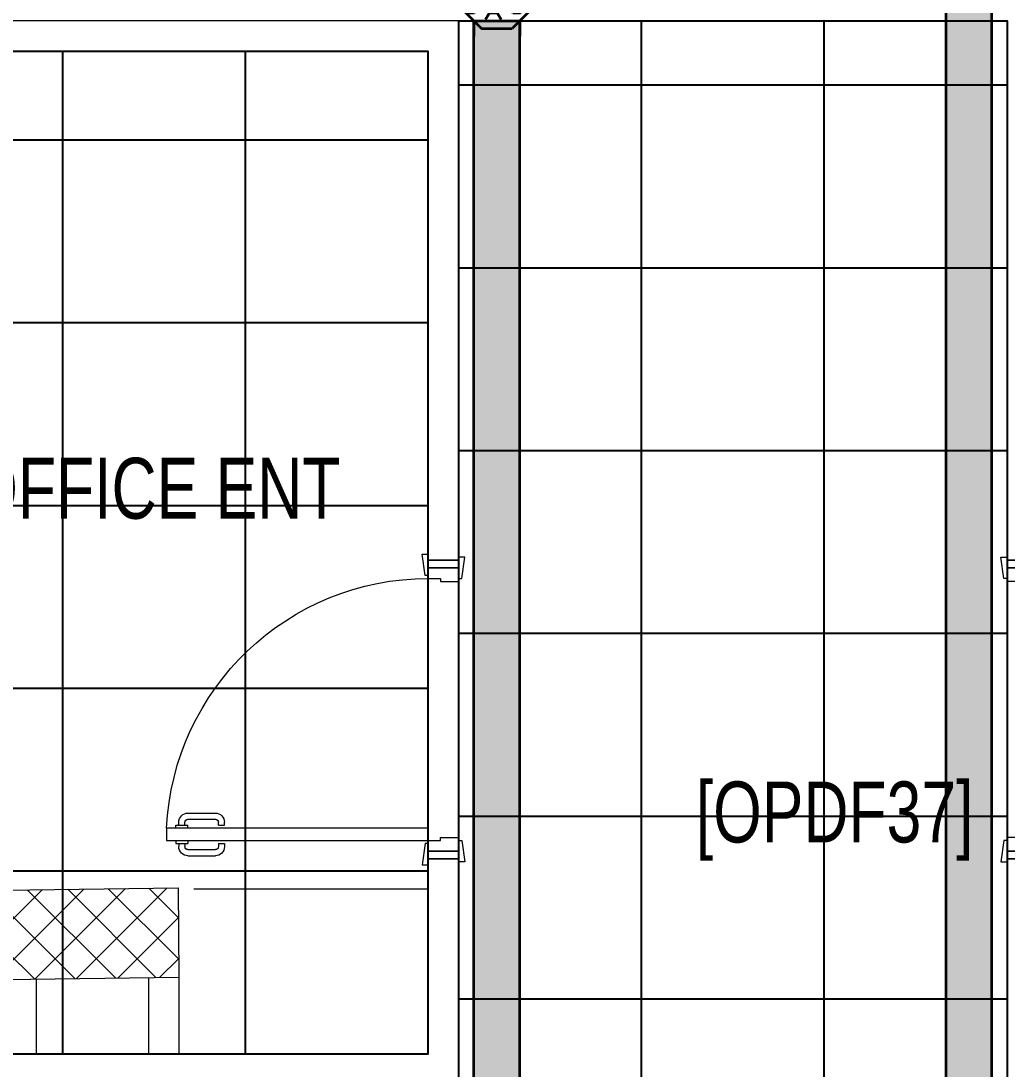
# Model space of a CAD drawing. Extents: x -509638 to 57327, y -29287 to 19916.
# Drawn here: x 41439 to 44676, y -6150 to -2710 of the extents above; entities that cross this region are included whole.
import ezdxf

# ---------------------------------------------------------------- set-up
doc = ezdxf.new("R2010")
doc.units = 0
doc.header["$LTSCALE"] = 0.25
doc.linetypes.add('DASHDOT', pattern=[25.4, 12.7, -6.35, 0, -6.35])
for name, color, linetype, lineweight in [('01-First Floor$0$72_EGR_BASE_TEXT', 252, 'Continuous', 5), ('01-First Floor$0$C-HYDR-CTCH', 251, 'Continuous', 5), ('01-First Floor$0$Hatch', 252, 'Continuous', 5), ('01-First Floor$0$Walls', 251, 'Continuous', 5), ('01-First Floor$0$Wooden Joinery', 251, 'Continuous', 5), ('E-CABL-TRAY', 10, 'Continuous', 35), ('E-LITE-CLNG-CNDT', 6, 'DASHDOT', 35), ('T-CABL-TRAY', 60, 'Continuous', 35)]:
    doc.layers.add(name, color=color, linetype=linetype, lineweight=lineweight)
doc.layers.add('01-First Floor$0$FALSE CEILING', color=251, linetype='Continuous')
doc.styles.add('01-First Floor$0$X3G_ENTITY_9EC9', font='swisscl.ttf', dxfattribs={"height": 0.2})
doc.styles.add('01-First Floor$0$X3G_ENTITY_9F38', font='swisscl.ttf', dxfattribs={"height": 0.2})

# ---------------------------------------------------------------- blocks, each defined once
blk = doc.blocks.new('01-First Floor$0$A$C72370EFE')
at = {"layer": '01-First Floor$0$Wooden Joinery'}
for p, q in [((-0.01, -0.03), (-0.01, -0.07)), ((0, -0.03), (-0.01, -0.03)), ((0.04, -0.03), (0.05, -0.03)), ((0.05, -0.03), (0.05, -0.07)), ((-0.01, -0.04), (-0.02, -0.04)), ((-0.01, -0.06), (-0.02, -0.06)), ((0.05, -0.04), (0.06, -0.04)), ((0.05, -0.06), (0.06, -0.06)), ((-0.05, -0.07), (-0.05, -0.16)), ((-0.03, -0.07), (-0.03, -0.16)), ((0, -0.07), (-0.01, -0.07)), ((0.04, -0.07), (0.05, -0.07)), ((0.07, -0.07), (0.07, -0.16)), ((0.09, -0.07), (0.09, -0.16)), ((-0.01, -0.17), (-0.02, -0.17)), ((-0.01, -0.17), (-0.01, -0.19)), ((0.05, -0.17), (0.06, -0.17)), ((0.05, -0.17), (0.05, -0.19)), ((-0.01, -0.19), (-0.02, -0.19)), ((0.05, -0.19), (0.06, -0.19))]:
    blk.add_line(p, q, dxfattribs=at)
for centre, radius, start, end in [((-0.02, -0.07), 0.03, 90, 180), ((-0.02, -0.07), 0.01, 90, 180), ((0.06, -0.07), 0.03, 0, 90), ((0.06, -0.07), 0.01, 0, 90), ((-0.02, -0.16), 0.03, 180, 270), ((-0.02, -0.16), 0.01, 180, 270), ((0.06, -0.16), 0.01, 270, 0), ((0.06, -0.16), 0.03, 270, 0)]:
    blk.add_arc(centre, radius, start, end, dxfattribs=at)
blk = doc.blocks.new('01-First Floor$0$A$C5DAD61B4')
at = {"layer": '01-First Floor$0$Wooden Joinery'}
for points in [[(80, 959.1), (80, 969.1), (10, 979.1), (10, 959.1)], [(940, 959.1), (940, 969.1), (1010, 979.1), (1010, 959.1)], [(70, 859.1), (70, 849.1), (0, 839.1), (0, 859.1)], [(120, 859.1), (120, 0), (80, 0), (80, 859.1)], [(950, 859.1), (950, 849.1), (1020, 839.1), (1020, 859.1)]]:
    blk.add_lwpolyline(points, close=True, dxfattribs=at)
for points in [[(45, 859.1), (45, 959.1), (20, 959.1), (20, 859.1), (45, 859.1)], [(45, 859.1), (80, 859.1), (80, 899.1), (90, 899.1), (90, 959.1), (45, 959.1), (45, 859.1)], [(975, 859.1), (940, 859.1), (940, 899.1), (930, 899.1), (930, 959.1), (975, 959.1), (975, 859.1)], [(975, 859.1), (975, 959.1), (1000, 959.1), (1000, 859.1), (975, 859.1)]]:
    blk.add_lwpolyline(points, dxfattribs=at)
blk.add_arc((80, 859.1), 860, 272.666, 0, dxfattribs=at)
at = {"layer": '01-First Floor$0$Wooden Joinery', "xscale": 999.9999999998854, "yscale": 999.9999999998854, "zscale": 999.9999999998854, "rotation": 180}
blk.add_blockref('01-First Floor$0$A$C72370EFE', (120, 0), dxfattribs=at)
blk = doc.blocks.new('01-First Floor')
at = {"layer": '01-First Floor$0$Hatch'}
h = blk.add_hatch(dxfattribs=at)
h.set_pattern_fill('ANSI37', color=256, scale=30)
h.set_pattern_definition([(45, (-1823.345, -13062.25), (-67.35192, 67.35192), []), (135, (-1823.345, -13062.25), (-67.35192, -67.35192), [])])
h.paths.add_polyline_path([(49129.3, 8855.6), (48525.4, 8847.5), (48529.3, 8559.1), (49133.2, 8567.2)])
h.paths.add_polyline_path([(41968.6, 8847.9), (41385, 8842.5), (41365.1, 8551.1), (41948.6, 8556.5)])
h.paths.add_polyline_path([(27591.6, 8840.5), (26992.5, 8836.4), (26986.8, 8543.4), (27585.9, 8547.5)])
h.paths.add_polyline_path([(34776.8, 8842.7), (34175.6, 8835.2), (34167.4, 8549.5), (34768.6, 8557)])
h.paths.add_polyline_path([(20372.4, 8849.8), (19765.9, 8827.9), (19780.4, 8535.4), (20386.9, 8557.2)])
h.paths.add_polyline_path([(13635.8, 8839.4), (12413.8, 8863.3), (12407.4, 8567.2), (13629.3, 8543.3)])
h.paths.add_polyline_path([(13649.8, 1639.3), (12434.8, 1623.6), (12421.4, 1331.2), (13636.4, 1346.9)])
h.paths.add_polyline_path([(13623.8, -5553.9), (12420.7, -5569.8), (12415, -5862.9), (13618.1, -5846.9)])
h.paths.add_polyline_path([(13642.3, -12752.6), (12445.6, -12764), (12448.4, -13058.5), (13645.1, -13047)])
h.paths.add_polyline_path([(6007.3, -12750.5), (5403.7, -12754.2), (5414.4, -13039.6), (6017.9, -13035.9)])
h.paths.add_polyline_path([(5991.8, -5552.5), (5395, -5550.9), (5394.9, -5852.1), (5991.7, -5853.6)])
h.paths.add_polyline_path([(6001.7, 1637.1), (5382.4, 1638.3), (5371.8, 1335.4), (5991.1, 1334.1)])
h.paths.add_polyline_path([(5978.4, 8816.5), (5377.7, 8830.9), (5374.1, 8541.3), (5974.8, 8526.8)])
h.paths.add_polyline_path([(-1220.7, 8814.6), (-1823.3, 8837.3), (-1821.5, 8549), (-1218.8, 8526.3)])
h.paths.add_polyline_path([(-1213, -5563.7), (-1815, -5570.7), (-1811.6, -5862.3), (-1209.6, -5855.3)])
h.paths.add_polyline_path([(-1195.5, -12758.3), (-1793.9, -12759.3), (-1789, -13060), (-1190.6, -13059)])
h.paths.add_polyline_path([(20391.2, -12745), (19785.5, -12758), (19791.3, -13059.2), (20396.9, -13046.2)])
h.paths.add_polyline_path([(20384.7, -5552.6), (19790.3, -5570.1), (19792.4, -5866.7), (20386.8, -5849.1)])
h.paths.add_polyline_path([(20376, 1655.5), (19777, 1647.8), (19781.1, 1347.6), (20380, 1355.3)])
h.paths.add_polyline_path([(27576.3, 1640.2), (26974.4, 1644.9), (26978.6, 1352.8), (27580.6, 1348.1)])
h.paths.add_polyline_path([(27580.1, -5542.5), (26976.2, -5560), (26989.7, -5860.1), (27589.8, -5839.1)])
h.paths.add_polyline_path([(27596.2, -12758.5), (26992.3, -12751.9), (26990, -13037.6), (27593.8, -13044.2)])
h.paths.add_polyline_path([(34794.7, -12748), (34197.4, -12762.6), (34206.4, -13062.3), (34803.7, -13047.7)])
h.paths.add_polyline_path([(34787.4, -5559.7), (34186.1, -5557.7), (34187.2, -5855), (34788.5, -5856.9)])
h.paths.add_polyline_path([(34750.9, 1644.2), (34170.1, 1648.9), (34189.8, 1359), (34770.6, 1354.3)])
h.paths.add_polyline_path([(41954.3, 1643.4), (41356.7, 1657.2), (41358.7, 1365.3), (41956.3, 1351.5)])
h.paths.add_polyline_path([(41955.3, -5555.1), (41386.9, -5562.7), (41388.7, -5856.9), (41957.1, -5849.3)])
h.paths.add_polyline_path([(41992.3, -12752.3), (41387.1, -12754.9), (41388.4, -13059.5), (41993.7, -13056.8)])
h.paths.add_polyline_path([(49166.6, -12752.8), (48578.6, -12736.7), (48565.4, -13043.9), (49153.3, -13060)])
h.paths.add_polyline_path([(49150.8, -5553.4), (48547.6, -5552.3), (48545.6, -5848.8), (49148.8, -5849.9)])
at = {"layer": '01-First Floor$0$C-HYDR-CTCH', "elevation": 0, "flags": 128}
blk.add_lwpolyline([(41388.7, -5856.9), (41386.9, -5562.7), (41955.3, -5555.1), (41957.1, -5849.3), (41388.7, -5856.9)], dxfattribs=at)
at = {"layer": '01-First Floor$0$FALSE CEILING', "linetype": 'Continuous'}
for p, q in [((43475.1, -12835.7), (43476, -2710)), ((44075.1, -12835.7), (44076, -2710)), ((41576, -6100), (41576, -2810)), ((42176, -6100), (42176, -2810)), ((42876, -2920), (44676, -2920)), ((38576, -3100), (42776, -3100)), ((42876, -3520), (44676, -3520)), ((38576, -3700), (42776, -3700)), ((42876, -4120), (44676, -4120)), ((38576, -4300), (42776, -4300)), ((42876, -4720), (44676, -4720)), ((38576, -4900), (42776, -4900)), ((42876, -5320), (44676, -5320)), ((38576, -5500), (42776, -5500)), ((42876, -5920), (44676, -5920))]:
    blk.add_line(p, q, dxfattribs=at)
at = {"layer": '01-First Floor$0$FALSE CEILING'}
for points in [[(42876, -2710), (44676, -2710), (44675.1, -12835.7), (42875.1, -12835.7)], [(38576, -6100), (42776, -6100), (42776, -2810), (38576, -2810)]]:
    blk.add_lwpolyline(points, close=True, dxfattribs=at)
at = {"layer": '01-First Floor$0$Walls'}
for p, q in [((42876, -2710), (34876, -2710)), ((42876, -2710), (42876, -4480)), ((44676, -2710), (44676, -4480)), ((38576, -2810), (42776, -2810)), ((42776, -2810), (42776, -4480)), ((42776, -4480), (42876, -4480)), ((44776, -4480), (44676, -4480)), ((42776, -5460), (42776, -6100)), ((42776, -5460), (42876, -5460)), ((42876, -5460), (42876, -8320)), ((44676, -5460), (44676, -8320)), ((44776, -5460), (44676, -5460)), ((41488.7, -5856.9, 0), (41488.7, -6100.3, 0)), ((41857.1, -5850.6, 0), (41857.2, -6100.3, 0)), ((41957.1, -5849.3, 0), (41957.2, -6100.3, 0)), ((41857.2, -6100.3, 0), (41488.7, -6100.3, 0)), ((42776, -6100), (41957.2, -6100.3, 0))]:
    blk.add_line(p, q, dxfattribs=at)
at = {"layer": '01-First Floor$0$Wooden Joinery'}
blk.add_line((42776, -5560), (42006, -5560), dxfattribs=at)
at = {"layer": '01-First Floor$0$Wooden Joinery', "xscale": -1, "rotation": 270}
blk.add_blockref('01-First Floor$0$A$C5DAD61B4', (41916.9, -5480), dxfattribs=at)
at = {"layer": '01-First Floor$0$Wooden Joinery', "rotation": 90.00000000000001}
blk.add_blockref('01-First Floor$0$A$C5DAD61B4', (45635.1, -5480), dxfattribs=at)
at = {"layer": '01-First Floor$0$72_EGR_BASE_TEXT', "char_height": 200, "attachment_point": 2}
for s, insert, style in [('SECRETARY OFFICE ENT', (41223.5, -4143.8, 0), '01-First Floor$0$X3G_ENTITY_9EC9'), ('[OPDF37]', (44109.9, -5206.4, 0), '01-First Floor$0$X3G_ENTITY_9F38')]:
    blk.add_mtext(s, dxfattribs=dict(at, insert=insert, style=style))
blk = doc.blocks.new('*U38')
at = {"lineweight": 0}
h = blk.add_hatch(dxfattribs=at)
h.set_pattern_fill('HEX', color=253, scale=8, angle=180, style=0)
h.set_pattern_definition([(180, (-23193.732, -3e-10), (6e-13, -43.99409), [25.4, -50.8]), (300, (-23193.732, -3e-10), (38.1, 21.997045), [25.4, -50.8]), (240, (-23219.132, -3e-10), (38.1, -21.997045), [25.4, -50.8])])
h.paths.add_polyline_path([(-11046.9, 150), (-11046.9, 0), (0, 0), (0, 150)])
at = {"color": 0}
for p, q in [((0, 150), (-11046.9, 150)), ((0, 0), (-11046.9, 0))]:
    blk.add_line(p, q, dxfattribs=at)
blk = doc.blocks.new('*U11')
h = blk.add_hatch()
h.set_pattern_fill('HEX', color=253, scale=8, angle=-90, style=0)
h.paths.add_polyline_path([(0, -250), (0, 0), (-200, 0), (-250, -50), (-250, -200), (-200, -250)])
at = {"color": 0}
for p, q in [((-200, 0), (-200, 50)), ((0, 0), (0, 50)), ((-250, -50), (-200, 0)), ((0, 0), (0, -250)), ((-250, -50), (-300, -50)), ((-250, -200), (-300, -200)), ((-250, -200), (-200, -250)), ((-200, -250), (-200, -300)), ((0, -250), (0, -300))]:
    blk.add_line(p, q, dxfattribs=at)
at = {"color": 253}
for p, q in [((-200, 0), (-175, 25)), ((-200, 0), (0, 0)), ((-175, 25), (0, 25)), ((-250, -50), (-275, -75)), ((-250, -50), (-250, -200)), ((-275, -75), (-275, -175)), ((-250, -200), (-275, -175)), ((-200, -250), (0, -250)), ((-200, -250), (-175, -275)), ((-175, -275), (0, -275))]:
    blk.add_line(p, q, dxfattribs=at)
blk = doc.blocks.new('*U48')
at = {"lineweight": 0}
h = blk.add_hatch(dxfattribs=at)
h.set_pattern_fill('HEX', color=253, scale=8, angle=180, style=0)
h.set_pattern_definition([(180, (-23193.732, -3e-10), (6e-13, -43.99409), [25.4, -50.8]), (300, (-23193.732, -3e-10), (38.1, 21.997045), [25.4, -50.8]), (240, (-23219.132, -3e-10), (38.1, -21.997045), [25.4, -50.8])])
h.paths.add_polyline_path([(-9646.9, 150), (-9646.9, 0), (0, 0), (0, 150)])
at = {"color": 0}
for p, q in [((0, 150), (-9646.9, 150)), ((-9646.9, 0), (-9646.9, 150)), ((0, 0), (-9646.9, 0))]:
    blk.add_line(p, q, dxfattribs=at)

msp = doc.modelspace()

# ---------------------------------------------------------------- block references
at = {"layer": 'E-CABL-TRAY', "rotation": 270}
msp.add_blockref('*U38', (44476, -12356.9), dxfattribs=at)
at = {"layer": 'E-LITE-CLNG-CNDT'}
msp.add_blockref('01-First Floor', (0, 0), dxfattribs=at)
at = {"layer": 'T-CABL-TRAY', "linetype": 'Continuous'}
for name, p, rotation in [('*U11', (42876, -2460, 0), 89.99999999999993), ('*U48', (42926, -12356.9), 270)]:
    msp.add_blockref(name, p, dxfattribs=dict(at, rotation=rotation))

doc.saveas('drawing.dxf')
